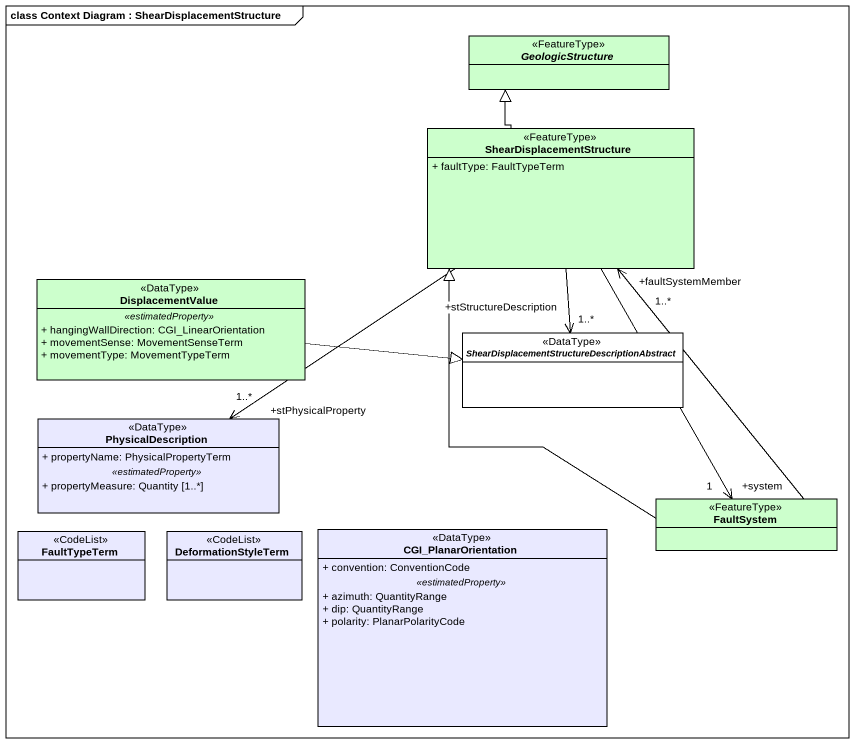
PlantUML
@startuml
mainframe class Context Diagram : ShearDisplacementStructure
hide circle
hide empty members
skinparam classAttributeIconSize 0
abstract class GeologicStructure <<FeatureType>> #CCFFCC
class ShearDisplacementStructure <<FeatureType>> #CCFFCC {
  + faultType: FaultTypeTerm
}
class DisplacementValue <<DataType>> #CCFFCC {
  .. <<estimatedProperty>> ..
  + hangingWallDirection: CGI_LinearOrientation
  + movementSense: MovementSenseTerm
  + movementType: MovementTypeTerm
}
abstract class "ShearDisplacementStructureDescriptionAbstract" as ShearDisplacementStructureDe <<DataType>>
class PhysicalDescription <<DataType>> #E9E9FF {
  + propertyName: PhysicalPropertyTerm
  .. <<estimatedProperty>> ..
  + propertyMeasure: Quantity [1..*]
}
class FaultSystem <<FeatureType>> #CCFFCC
class FaultTypeTerm <<CodeList>> #E9E9FF
class DeformationStyleTerm <<CodeList>> #E9E9FF
class CGI_PlanarOrientation <<DataType>> #E9E9FF {
  + convention: ConventionCode
  .. <<estimatedProperty>> ..
  + azimuth: QuantityRange
  + dip: QuantityRange
  + polarity: PlanarPolarityCode
}
ShearDisplacementStructure -up-|> GeologicStructure
ShearDisplacementStructure --> "+stStructureDescription\n1..*" ShearDisplacementStructureDe
ShearDisplacementStructure --> "+stPhysicalProperty\n1..*" PhysicalDescription
ShearDisplacementStructure --> "+system\n1" FaultSystem
DisplacementValue -right-|> ShearDisplacementStructureDe
FaultSystem -up-|> ShearDisplacementStructure
FaultSystem -up-> "+faultSystemMember\n1..*" ShearDisplacementStructure
@enduml
